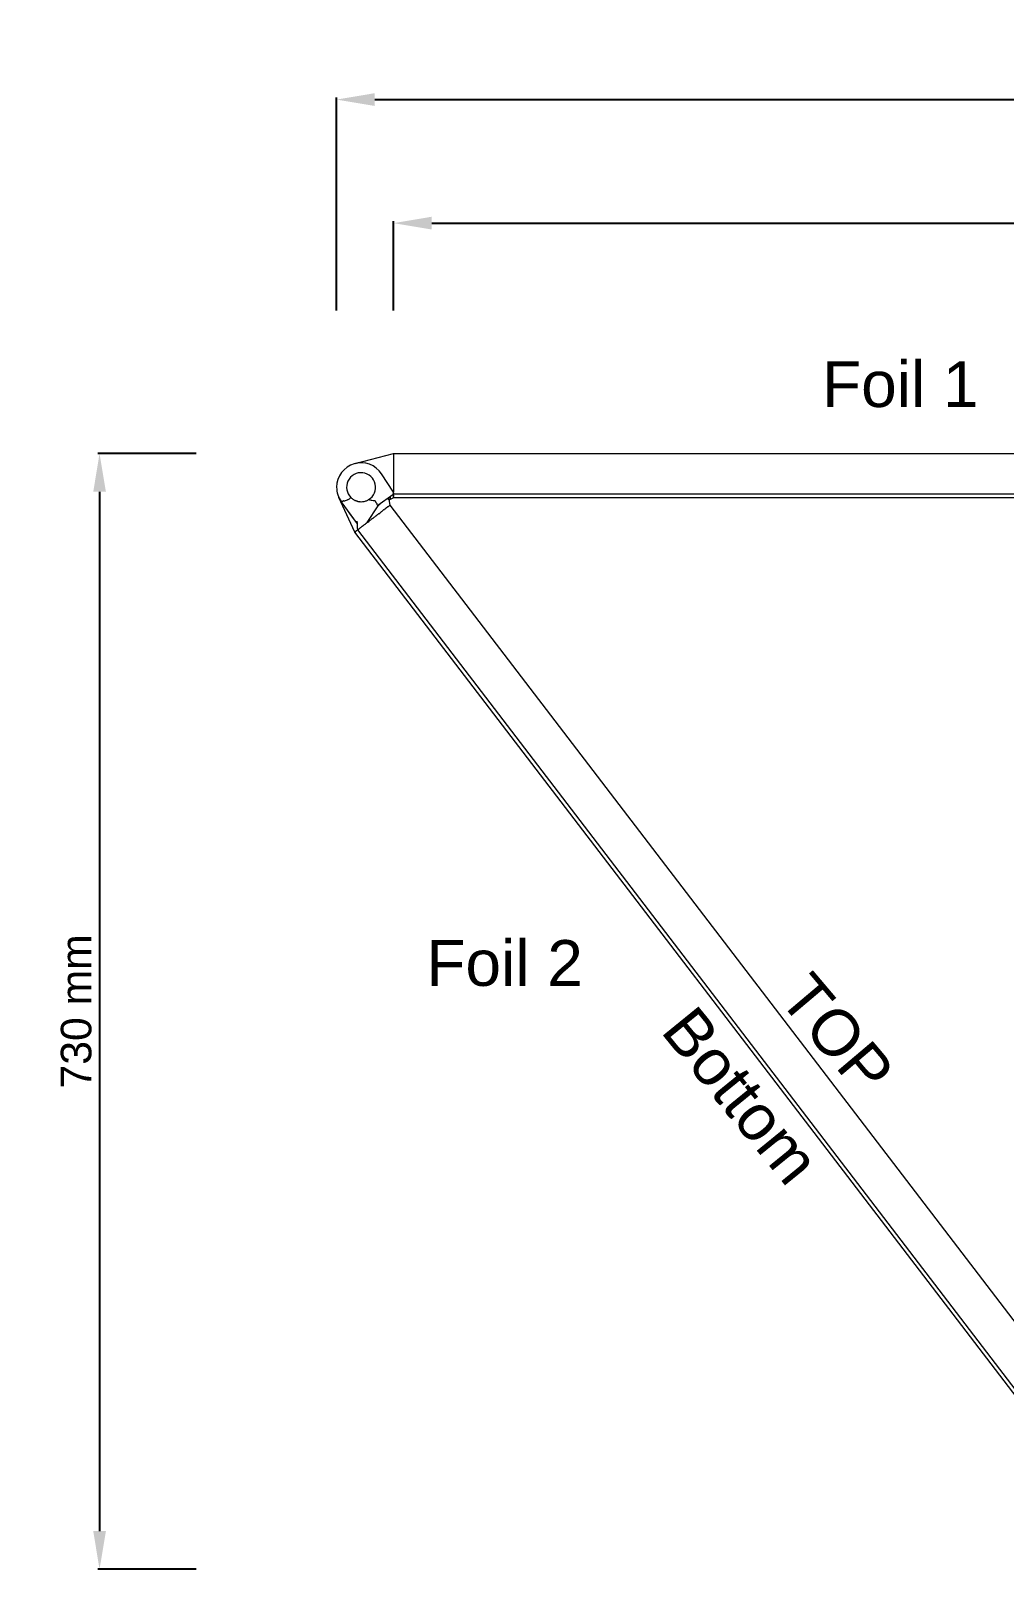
# Model space of a CAD drawing. Header units: millimetres. Extents: x 6152 to 28526, y 1087 to 12861.
# Drawn here: x 19798 to 20435, y 10490 to 11497 of the extents above; entities that cross this region are included whole.
import ezdxf

# ---------------------------------------------------------------- set-up
doc = ezdxf.new("R2010")
doc.units = ezdxf.units.MM
doc.header["$LTSCALE"] = 0.05
doc.layers.add('Cotation', color=8, linetype='Continuous', lineweight=9)
doc.layers.add('OF1', color=7, linetype='Continuous', lineweight=15)
doc.layers.add('Text', color=8, linetype='Continuous')
doc.styles.get("Standard").update_dxf_attribs({"font": 'arial.ttf'})
doc.dimstyles.new('ISO-25', dxfattribs={"dimtxt": 2.5, "dimasz": 2.5, "dimexe": 1.25, "dimexo": 0.625, "dimtad": 1, "dimtxsty": 'Standard', "dimcen": 2.5, "dimadec": 0, "dimazin": 0, "dimtfac": 1, "dimtmove": 0, "dimatfit": 3, "dimfxl": 1, "dimarcsym": 0})

# ---------------------------------------------------------------- blocks, each defined once
blk = doc.blocks.new('*D17')
at = {"layer": 'Cotation', "color": 0, "lineweight": -2, "transparency": 16777216}
for p, q in [((20035.8, 11314), (20035.8, 11372.5)), ((21035.3, 11314), (21035.3, 11372.5)), ((20060.8, 11371.3), (21010.3, 11371.3))]:
    blk.add_line(p, q, dxfattribs=at)
at = {"layer": 'Cotation', "color": 0, "transparency": 16777216}
for points in [[(20060.8, 11375.5), (20060.8, 11367.1), (20035.8, 11371.3)], [(21010.3, 11375.5), (21010.3, 11367.1), (21035.3, 11371.3)]]:
    blk.add_solid(points, dxfattribs=at)
at = {"layer": 'Defpoints', "color": 0, "transparency": 16777216}
for p in [(21035.3, 11371.3), (20035.8, 11313.4), (21035.3, 11313.4)]:
    blk.add_point(p, dxfattribs=at)
at = {"layer": 'Cotation', "color": 0, "transparency": 16777216, "insert": (20535.6, 11386.5), "char_height": 20, "attachment_point": 5}
blk.add_mtext('1000 mm', dxfattribs=at)
blk = doc.blocks.new('*D18')
at = {"layer": 'Cotation', "color": 0, "lineweight": -2, "transparency": 16777216}
for p, q in [((19998.5, 11314), (19998.5, 11453.5)), ((21072.6, 11314), (21072.6, 11453.5)), ((20023.5, 11452.2), (21047.6, 11452.2))]:
    blk.add_line(p, q, dxfattribs=at)
at = {"layer": 'Cotation', "color": 0, "transparency": 16777216}
for points in [[(20023.5, 11456.4), (20023.5, 11448), (19998.5, 11452.2)], [(21047.6, 11456.4), (21047.6, 11448), (21072.6, 11452.2)]]:
    blk.add_solid(points, dxfattribs=at)
at = {"layer": 'Defpoints', "color": 0, "transparency": 16777216}
for p in [(21072.6, 11452.2), (19998.5, 11313.4), (21072.6, 11313.4)]:
    blk.add_point(p, dxfattribs=at)
at = {"layer": 'Cotation', "color": 0, "transparency": 16777216, "insert": (20535.6, 11467.4), "char_height": 20, "attachment_point": 5}
blk.add_mtext('1074 mm', dxfattribs=at)
blk = doc.blocks.new('*D20')
at = {"layer": 'Cotation', "color": 0, "lineweight": -2, "transparency": 16777216}
for p, q in [((19906.6, 11220.4), (19842.1, 11220.4)), ((19843.3, 11195.4), (19843.3, 10514.9)), ((19906.6, 10489.9), (19842.1, 10489.9))]:
    blk.add_line(p, q, dxfattribs=at)
at = {"layer": 'Cotation', "color": 0, "transparency": 16777216}
for points in [[(19839.2, 11195.4), (19847.5, 11195.4), (19843.3, 11220.4)], [(19839.2, 10514.9), (19847.5, 10514.9), (19843.3, 10489.9)]]:
    blk.add_solid(points, dxfattribs=at)
at = {"layer": 'Defpoints', "color": 0, "transparency": 16777216}
for p in [(19907.2, 11220.4), (19843.3, 10489.9), (19907.2, 10489.9)]:
    blk.add_point(p, dxfattribs=at)
at = {"layer": 'Cotation', "color": 0, "transparency": 16777216, "insert": (19828.1, 10855.2), "char_height": 20, "attachment_point": 5, "rotation": 90}
blk.add_mtext('730 mm', dxfattribs=at)

msp = doc.modelspace()

# ---------------------------------------------------------------- linework, layer by layer
at = {"layer": 'OF1'}
for p, q in [((20010.7, 11214), (20035.8, 11220.4)), ((20035.8, 11220.4), (20035.8, 11220.4)), ((20035.8, 11220.4), (20035.8, 11220.4)), ((20035.8, 11220.4), (20035.8, 11220.3)), ((20035.8, 11220.4), (20035.8, 11220.4)), ((20035.8, 11220.4), (21035.3, 11220.4)), ((20035.8, 11220.3), (20035.8, 11220.3)), ((20035.8, 11220.3), (20035.8, 11220.3)), ((20035.8, 11220.3), (20035.8, 11220.2)), ((20035.8, 11220.3), (20035.8, 11220.3)), ((20035.8, 11220.2), (20035.8, 11220.2)), ((20035.8, 11220.2), (20035.8, 11220.2)), ((20035.8, 11220.2), (20035.8, 11220.1)), ((20035.8, 11220.2), (20035.8, 11220.2)), ((20035.8, 11220.2), (20035.8, 11220.2)), ((20035.8, 11220.2), (20035.8, 11220.2)), ((20035.8, 11220.1), (20035.8, 11220)), ((20035.8, 11220.1), (20035.8, 11220.1)), ((20035.8, 11220), (20035.8, 11219.9)), ((20035.8, 11220), (20035.8, 11220)), ((20035.8, 11220), (20035.8, 11220)), ((20035.8, 11220), (20035.8, 11220)), ((20035.8, 11220), (20035.8, 11220)), ((20035.8, 11219.9), (20035.8, 11219.8)), ((20035.8, 11219.8), (20035.8, 11219.8)), ((20035.8, 11219.8), (20035.8, 11219.8)), ((20035.8, 11219.8), (20035.8, 11219.7)), ((20035.8, 11219.7), (20035.8, 11219.7)), ((20035.8, 11219.7), (20035.8, 11219.5)), ((20035.8, 11219.7), (20035.8, 11219.7)), ((20035.8, 11219.5), (20035.8, 11219.5)), ((20035.8, 11219.5), (20035.8, 11219.5)), ((20035.8, 11219.5), (20035.8, 11219.5)), ((20035.8, 11219.5), (20035.8, 11219.4)), ((20035.8, 11219.4), (20035.8, 11219.2)), ((20035.8, 11219.2), (20035.8, 11219.1)), ((20035.8, 11219.2), (20035.8, 11219.2)), ((20035.8, 11219.1), (20035.8, 11219)), ((20035.8, 11219), (20035.8, 11219)), ((20035.8, 11219), (20035.8, 11218.8)), ((20035.8, 11218.8), (20035.8, 11218.8)), ((20035.8, 11218.8), (20035.8, 11218.7)), ((20035.8, 11218.8), (20035.8, 11218.8)), ((20035.8, 11218.7), (20035.8, 11218.7)), ((20035.8, 11218.7), (20035.8, 11218.7)), ((20035.8, 11218.7), (20035.8, 11218.6)), ((20035.8, 11218.6), (20035.8, 11218.6)), ((20035.8, 11218.6), (20035.8, 11218.5)), ((20035.8, 11218.5), (20035.8, 11218.5)), ((20035.8, 11218.5), (20035.8, 11218.4)), ((20035.8, 11218.5), (20035.8, 11218.5)), ((20035.8, 11218.4), (20035.8, 11218.4)), ((20035.8, 11218.4), (20035.8, 11218.4)), ((20035.8, 11218.4), (20035.8, 11218.1)), ((20035.8, 11218.1), (20035.8, 11218.1)), ((20035.8, 11218.1), (20035.8, 11217.9)), ((20035.8, 11217.9), (20035.8, 11217.9)), ((20035.8, 11217.9), (20035.8, 11217.8)), ((20035.8, 11217.8), (20035.8, 11217.8)), ((20035.8, 11217.8), (20035.8, 11217.7)), ((20035.8, 11217.7), (20035.8, 11217.5)), ((20035.8, 11217.7), (20035.8, 11217.7)), ((20035.8, 11217.5), (20035.8, 11217.4)), ((20035.8, 11217.5), (20035.8, 11217.5)), ((20035.8, 11217.4), (20035.8, 11217.3)), ((20035.8, 11217.4), (20035.8, 11217.4)), ((20035.8, 11217.3), (20035.8, 11217.2)), ((20035.8, 11217.2), (20035.8, 11217.1)), ((20035.8, 11217.2), (20035.8, 11217.2)), ((20035.8, 11217.1), (20035.8, 11216.9)), ((20035.8, 11217.1), (20035.8, 11217.1)), ((20035.8, 11216.9), (20035.8, 11216.8)), ((20035.8, 11216.8), (20035.8, 11216.7)), ((20035.8, 11216.7), (20035.8, 11216.6)), ((20035.8, 11216.6), (20035.8, 11216.6)), ((20035.8, 11216.6), (20035.8, 11216.5)), ((20035.8, 11216.5), (20035.8, 11216.4)), ((20035.8, 11216.4), (20035.8, 11216.3)), ((20035.8, 11216.3), (20035.8, 11216.3)), ((20035.8, 11216.3), (20035.8, 11216.2)), ((20035.8, 11216.2), (20035.8, 11216.2)), ((20035.8, 11216.2), (20035.8, 11216.2)), ((20035.8, 11216.2), (20035.8, 11216)), ((20035.8, 11216), (20035.8, 11216)), ((20035.8, 11216), (20035.8, 11215.9)), ((20035.8, 11215.9), (20035.8, 11215.8)), ((20035.8, 11215.8), (20035.8, 11215.7)), ((20035.8, 11215.7), (20035.8, 11215.7)), ((20035.8, 11215.7), (20035.8, 11215.6)), ((20035.8, 11215.6), (20035.8, 11215.5)), ((20035.8, 11215.5), (20035.8, 11215.2)), ((20035.8, 11215.2), (20035.8, 11215.1)), ((20035.8, 11215.1), (20035.8, 11215)), ((20035.8, 11215), (20035.8, 11215)), ((20035.8, 11215), (20035.8, 11214.9)), ((20035.8, 11214.9), (20035.8, 11214.8)), ((20035.8, 11214.8), (20035.8, 11214.8)), ((20035.8, 11214.8), (20035.8, 11214.7)), ((20035.8, 11214.7), (20035.8, 11214.6)), ((20035.8, 11214.6), (20035.8, 11214.4)), ((20035.8, 11214.6), (20035.8, 11214.6)), ((20035.8, 11214.4), (20035.8, 11214.3)), ((20035.8, 11214.3), (20035.8, 11214.1)), ((20035.8, 11214.1), (20035.8, 11214)), ((20035.8, 11214), (20035.8, 11213.8)), ((20035.8, 11213.8), (20035.8, 11213.7)), ((20035.8, 11213.7), (20035.8, 11213.4)), ((20035.8, 11213.4), (20035.8, 11213.3)), ((20035.8, 11213.3), (20035.8, 11213.1)), ((20035.8, 11213.1), (20035.8, 11213)), ((20035.8, 11213), (20035.8, 11212.9)), ((20035.8, 11212.9), (20035.8, 11212.8)), ((20035.8, 11212.8), (20035.8, 11212.7)), ((20035.8, 11212.7), (20035.8, 11212.5)), ((20035.8, 11212.5), (20035.8, 11212.3)), ((20035.8, 11212.3), (20035.8, 11212.2)), ((20035.8, 11212.2), (20035.8, 11212.1)), ((20035.8, 11212.1), (20035.8, 11211.9)), ((20035.8, 11211.9), (20035.8, 11211.8)), ((20035.8, 11211.8), (20035.8, 11211.6)), ((20035.8, 11211.6), (20035.8, 11211.3)), ((20035.8, 11211.6), (20035.8, 11211.6)), ((20035.8, 11211.3), (20035.8, 11211.3)), ((20035.8, 11195.1), (20027.9, 11207.2)), ((20035.8, 11211.3), (20035.8, 11210.9)), ((20035.8, 11210.9), (20035.8, 11210.3)), ((20035.8, 11210.9), (20035.8, 11210.9)), ((20035.8, 11210.3), (20035.8, 11210.2)), ((20035.8, 11210.3), (20035.8, 11210.3)), ((20035.8, 11210.2), (20035.8, 11210)), ((20035.8, 11210), (20035.8, 11209.9)), ((20035.8, 11209.9), (20035.8, 11209.6)), ((20035.8, 11209.6), (20035.8, 11209.3)), ((20035.8, 11209.6), (20035.8, 11209.6)), ((20035.8, 11209.3), (20035.8, 11209.2)), ((20035.8, 11209.2), (20035.8, 11209)), ((20035.8, 11209), (20035.8, 11208.9)), ((20035.8, 11208.9), (20035.8, 11208.6)), ((20035.8, 11208.6), (20035.8, 11208.5)), ((20035.8, 11208.5), (20035.8, 11208.4)), ((20035.8, 11208.4), (20035.8, 11208.2)), ((20035.8, 11208.2), (20035.8, 11207.9)), ((20035.8, 11207.9), (20035.8, 11207.8)), ((20035.8, 11207.8), (20035.8, 11207.6)), ((20035.8, 11207.6), (20035.8, 11207.6)), ((20035.8, 11207.6), (20035.8, 11207.2)), ((20035.8, 11207.2), (20035.8, 11207.2)), ((20035.8, 11207.2), (20035.8, 11206.9)), ((20035.8, 11206.9), (20035.8, 11206.9)), ((20035.8, 11206.9), (20035.8, 11206.9)), ((20035.8, 11206.9), (20035.8, 11206.6)), ((20035.8, 11206.6), (20035.8, 11206.6)), ((20035.8, 11206.6), (20035.8, 11206.6)), ((20035.8, 11206.6), (20035.8, 11206.5)), ((20035.8, 11206.5), (20035.8, 11206.3)), ((20035.8, 11206.3), (20035.8, 11206.2)), ((20035.8, 11206.2), (20035.8, 11206.1)), ((20035.8, 11206.1), (20035.8, 11205.6)), ((20035.8, 11205.6), (20035.8, 11205.6)), ((20035.8, 11205.6), (20035.8, 11205.4)), ((20035.8, 11205.4), (20035.8, 11205.3)), ((20035.8, 11205.3), (20035.8, 11204.8)), ((20035.8, 11205.3), (20035.8, 11205.3)), ((20035.8, 11204.8), (20035.8, 11204.7)), ((20035.8, 11204.7), (20035.8, 11204.6)), ((20035.8, 11204.6), (20035.8, 11204.5)), ((20035.8, 11204.5), (20035.8, 11204.3)), ((20035.8, 11204.3), (20035.8, 11204)), ((20035.8, 11204), (20035.8, 11203.9)), ((20035.8, 11203.9), (20035.8, 11203.6)), ((20035.8, 11203.6), (20035.8, 11203.2)), ((20035.8, 11203.6), (20035.8, 11203.6)), ((20035.8, 11203.2), (20035.8, 11202.9)), ((20035.8, 11203.2), (20035.8, 11203.2)), ((20035.8, 11202.9), (20035.8, 11202.4)), ((20035.8, 11202.9), (20035.8, 11202.9)), ((20035.8, 11202.4), (20035.8, 11202.2)), ((20035.8, 11202.2), (20035.8, 11202.1)), ((20035.8, 11202.1), (20035.8, 11201.8)), ((20035.8, 11201.8), (20035.8, 11201.7)), ((20035.8, 11201.7), (20035.8, 11201.5)), ((20035.8, 11201.5), (20035.8, 11201.4)), ((20035.8, 11201.4), (20035.8, 11201.1)), ((20010.4, 11169), (20000, 11191.7)), ((20035.2, 11193.5), (20025.4, 11186.5)), ((20032.3, 11191.5), (20032.5, 11190.2)), ((20035.8, 11191.5), (20032.7, 11189.9)), ((20035.5, 11193.8), (20035.4, 11193.7)), ((20035.6, 11193.8), (20035.5, 11193.8)), ((20035.8, 11193.9), (20035.6, 11193.8)), ((20035.8, 11201.1), (20035.8, 11201)), ((20035.8, 11201), (20035.8, 11200.7)), ((20035.8, 11200.7), (20035.8, 11200.4)), ((20035.8, 11200.7), (20035.8, 11200.7)), ((20035.8, 11200.4), (20035.8, 11200.2)), ((20035.8, 11200.2), (20035.8, 11200.1)), ((20035.8, 11200.1), (20035.8, 11200)), ((20035.8, 11200), (20035.8, 11199.8)), ((20035.8, 11199.8), (20035.8, 11199.6)), ((20035.8, 11199.6), (20035.8, 11199.4)), ((20035.8, 11199.4), (20035.8, 11199.3)), ((20035.8, 11199.3), (20035.8, 11199)), ((20035.8, 11199), (20035.8, 11198.6)), ((20035.8, 11198.6), (20035.8, 11198.3)), ((20035.8, 11198.3), (20035.8, 11197.5)), ((20035.8, 11197.5), (20035.8, 11197.3)), ((20035.8, 11197.3), (20035.8, 11197.2)), ((20035.8, 11197.2), (20035.8, 11197.1)), ((20035.8, 11197.1), (20035.8, 11197)), ((20035.8, 11197), (20035.8, 11196.9)), ((20035.8, 11196.9), (20035.8, 11196.5)), ((20035.8, 11196.5), (20035.8, 11195.1)), ((20035.8, 11195), (20035.8, 11195.1)), ((20035.8, 11194.9), (20035.8, 11195)), ((20035.8, 11195), (20035.8, 11195)), ((20035.8, 11195), (20035.8, 11195)), ((20035.8, 11195), (20035.8, 11195)), ((20035.8, 11194.8), (20035.8, 11194.9)), ((20035.8, 11194.9), (20035.8, 11194.9)), ((20035.8, 11194.9), (20035.8, 11194.9)), ((20035.8, 11194.9), (20035.8, 11194.9)), ((20035.8, 11194.9), (20035.8, 11194.9)), ((20035.8, 11194.7), (20035.8, 11194.8)), ((20035.8, 11194.8), (20035.8, 11194.8)), ((20035.8, 11194.8), (20035.8, 11194.8)), ((20035.8, 11194.8), (20035.8, 11194.8)), ((20035.8, 11194.6), (20035.8, 11194.7)), ((20035.8, 11194.7), (20035.8, 11194.7)), ((20035.8, 11194.7), (20035.8, 11194.7)), ((20035.8, 11194.6), (20035.8, 11194.6)), ((20035.8, 11194.6), (20035.8, 11194.6)), ((20035.8, 11194.6), (20035.8, 11194.6)), ((20035.8, 11194.6), (20035.8, 11194.6)), ((20035.8, 11194.6), (20035.8, 11194.6)), ((20035.8, 11194.6), (20035.8, 11194.5)), ((20035.8, 11194.4), (20035.8, 11194.5)), ((20035.8, 11194.5), (20035.8, 11194.5)), ((20035.8, 11194.5), (20035.8, 11194.5)), ((20035.8, 11194.5), (20035.8, 11194.5)), ((20035.8, 11194.5), (20035.8, 11194.5)), ((20035.8, 11194.5), (20035.8, 11194.5)), ((20035.8, 11194.4), (20035.8, 11194.4)), ((20035.8, 11194.4), (20035.8, 11194.4)), ((20035.8, 11194.4), (20035.8, 11194.4)), ((20035.8, 11194.4), (20035.8, 11194.4)), ((20035.8, 11194.4), (20035.8, 11194.4)), ((20035.8, 11194.4), (20035.8, 11194.4)), ((20035.8, 11194.4), (20035.8, 11194.4)), ((20035.8, 11194.4), (20035.8, 11194.3)), ((20035.8, 11194.3), (20035.8, 11194.3)), ((20035.8, 11194.3), (20035.8, 11194.3)), ((20035.8, 11194.3), (20035.8, 11194.3)), ((20035.8, 11194.3), (20035.8, 11194.2)), ((20035.8, 11194.1), (20035.8, 11194.2)), ((20035.8, 11194.2), (20035.8, 11194.2)), ((20035.8, 11194.2), (20035.8, 11194.2)), ((20035.8, 11194.1), (20035.8, 11194)), ((20035.8, 11194), (20035.8, 11194)), ((20035.8, 11194), (20035.8, 11194)), ((20035.8, 11194), (20035.8, 11194)), ((20035.8, 11194), (20035.8, 11194)), ((20035.8, 11194), (20035.8, 11194)), ((20035.8, 11194), (20035.8, 11194)), ((20035.8, 11194), (20035.8, 11193.9)), ((20035.8, 11193.9), (20035.8, 11193.9)), ((20035.8, 11193.9), (20035.8, 11193.9)), ((20035.8, 11193.9), (20035.8, 11193.9)), ((20035.8, 11193.9), (20035.8, 11193.9)), ((20035.8, 11193.9), (20035.8, 11193.9)), ((20035.8, 11193.9), (20035.8, 11193.8)), ((21035.3, 11193.9), (20035.8, 11193.9)), ((20035.8, 11193.7), (20035.8, 11193.8)), ((20035.8, 11193.7), (20035.8, 11193.6)), ((20035.8, 11193.3), (20035.8, 11193.6)), ((20035.8, 11193.1), (20035.8, 11193.3)), ((20035.8, 11193.1), (20035.8, 11192.8)), ((20035.8, 11192.8), (20035.8, 11192.8)), ((20035.8, 11192.8), (20035.8, 11192.7)), ((20035.8, 11192.6), (20035.8, 11192.7)), ((20035.8, 11192.5), (20035.8, 11192.6)), ((20035.8, 11192.6), (20035.8, 11192.6)), ((20035.8, 11192.5), (20035.8, 11192.4)), ((20035.8, 11192.4), (20035.8, 11192.4)), ((20035.8, 11192.4), (20035.8, 11192.3)), ((20035.8, 11192.2), (20035.8, 11192.3)), ((20035.8, 11192.3), (20035.8, 11192.3)), ((20035.8, 11192.3), (20035.8, 11192.3)), ((20035.8, 11192.2), (20035.8, 11192.2)), ((20035.8, 11192.2), (20035.8, 11192)), ((20035.8, 11191.9), (20035.8, 11192)), ((20035.8, 11192), (20035.8, 11192)), ((20035.8, 11192), (20035.8, 11192)), ((20035.8, 11191.9), (20035.8, 11191.9)), ((20035.8, 11191.9), (20035.8, 11191.9)), ((20035.8, 11191.9), (20035.8, 11191.8)), ((20035.8, 11191.8), (20035.8, 11191.8)), ((20035.8, 11191.8), (20035.8, 11191.8)), ((20035.8, 11191.8), (20035.8, 11191.8)), ((20035.8, 11191.8), (20035.8, 11191.7)), ((20035.8, 11191.6), (20035.8, 11191.7)), ((20035.8, 11191.7), (20035.8, 11191.7)), ((20035.8, 11191.7), (20035.8, 11191.7)), ((20035.8, 11191.7), (20035.8, 11191.7)), ((20035.8, 11191.7), (20035.8, 11191.7)), ((20035.8, 11191.7), (20035.8, 11191.7)), ((20035.8, 11191.6), (20035.8, 11191.6)), ((20035.8, 11191.6), (20035.8, 11191.6)), ((20035.8, 11191.6), (20035.8, 11191.6)), ((20035.8, 11191.6), (20035.8, 11191.6)), ((20035.8, 11191.6), (20035.8, 11191.6)), ((20035.8, 11191.6), (20035.8, 11191.6)), ((20035.8, 11191.6), (20035.8, 11191.5)), ((20035.8, 11191.5), (20035.8, 11191.5)), ((20035.8, 11191.5), (20035.8, 11191.5)), ((20035.8, 11191.5), (20035.8, 11191.5)), ((20035.8, 11191.5), (20035.8, 11191.5)), ((20035.8, 11191.5), (20035.8, 11191.5)), ((20035.8, 11191.5), (20035.8, 11191.5)), ((20035.8, 11191.5), (20035.8, 11191.5)), ((20035.8, 11191.5), (20035.8, 11191.5)), ((20035.8, 11191.5), (20035.8, 11191.5)), ((21035.3, 11191.5), (20035.8, 11191.5)), ((20012.1, 11174.5), (20001.5, 11189)), ((20003.1, 11186.9), (20001.6, 11188.9)), ((20011.7, 11175.1), (20007, 11181.5)), ((20010.5, 11189.8), (20010.7, 11189.7)), ((20010.7, 11189.7), (20010.9, 11189.6)), ((20010.9, 11189.6), (20011, 11189.6)), ((20011, 11189.6), (20011, 11189.6)), ((20011, 11189.6), (20011.1, 11189.6)), ((20011.1, 11189.6), (20011.2, 11189.5)), ((20011.2, 11189.5), (20011.3, 11189.5)), ((20011.3, 11189.5), (20011.4, 11189.4)), ((20011.4, 11189.4), (20011.7, 11189.4)), ((20011.7, 11189.4), (20012, 11189.3)), ((20012.8, 11189.1), (20013, 11189.1)), ((20013.9, 11189), (20014.5, 11188.9)), ((20014.6, 11188.9), (20015.4, 11189)), ((20018.5, 11175.3), (20025.6, 11186.2)), ((20024.1, 11188.7), (20023.7, 11189.5)), ((20025.1, 11186.9), (20024.9, 11187.3)), ((20025.3, 11186.6), (20025.1, 11186.9)), ((20025.5, 11186.4), (20025.3, 11186.6)), ((20025.5, 11186.4), (20026.4, 11187)), ((20025.6, 11186.2), (20026.2, 11186.8)), ((20025.6, 11186.2), (20025.6, 11186.2)), ((20026.1, 11181), (20026.7, 11181.5)), ((20026.2, 11186.8), (20026.4, 11187)), ((20026.8, 11181.6), (20026.7, 11181.5)), ((20026.8, 11181.6), (20026.9, 11181.7)), ((20027.1, 11181.8), (20026.9, 11181.7)), ((20027.1, 11181.8), (20027.2, 11181.9)), ((20027.3, 11182), (20027.2, 11181.9)), ((20027.3, 11182), (20027.5, 11182.1)), ((20027.6, 11182.2), (20027.5, 11182.1)), ((20027.6, 11182.2), (20027.8, 11182.4)), ((20027.9, 11182.4), (20027.8, 11182.4)), ((20027.8, 11182.4), (20027.8, 11182.4)), ((20027.9, 11182.4), (20028.1, 11182.6)), ((20028.1, 11182.6), (20028.3, 11182.8)), ((20028.1, 11182.6), (20028.1, 11182.6)), ((20028.5, 11182.9), (20028.3, 11182.8)), ((20028.5, 11182.9), (20028.6, 11182.9)), ((20028.8, 11183.1), (20028.6, 11182.9)), ((20028.9, 11183.2), (20028.8, 11183.1)), ((20028.8, 11183.1), (20028.8, 11183.1)), ((20028.9, 11183.2), (20029, 11183.3)), ((20028.9, 11183.2), (20028.9, 11183.2)), ((20029.1, 11183.4), (20029, 11183.3)), ((20029.2, 11183.4), (20029.1, 11183.4)), ((20029.1, 11183.4), (20029.1, 11183.4)), ((20029.3, 11183.5), (20029.2, 11183.5)), ((20029.2, 11183.4), (20029.2, 11183.5)), ((20029.3, 11183.5), (20029.4, 11183.6)), ((20029.4, 11183.6), (20029.4, 11183.6)), ((20029.4, 11183.6), (20029.5, 11183.6)), ((20029.5, 11183.7), (20029.5, 11183.6)), ((20029.5, 11183.7), (20029.6, 11183.7)), ((20029.6, 11183.8), (20029.6, 11183.7)), ((20029.6, 11183.8), (20029.7, 11183.8)), ((20029.7, 11183.8), (20029.8, 11183.9)), ((20029.7, 11183.8), (20029.7, 11183.8)), ((20029.8, 11183.9), (20029.9, 11184)), ((20029.8, 11183.9), (20029.8, 11183.9)), ((20029.8, 11183.9), (20029.8, 11183.9)), ((20030, 11184), (20029.9, 11184)), ((20030, 11184.1), (20030, 11184)), ((20030, 11184.1), (20030.1, 11184.1)), ((20030, 11184), (20030, 11184)), ((20030.1, 11184.2), (20030.1, 11184.1)), ((20030.1, 11184.2), (20030.2, 11184.2)), ((20030.4, 11184.3), (20030.2, 11184.2)), ((20030.4, 11184.3), (20030.6, 11184.5)), ((20030.6, 11184.5), (20030.7, 11184.6)), ((20030.6, 11184.5), (20030.6, 11184.5)), ((20030.7, 11184.6), (20030.7, 11184.6)), ((20030.7, 11184.6), (20030.8, 11184.6)), ((20030.8, 11184.7), (20031, 11184.8)), ((20030.8, 11184.7), (20030.8, 11184.6)), ((20031.1, 11184.9), (20031, 11184.8)), ((20031.1, 11184.9), (20031.2, 11185)), ((20031.1, 11184.9), (20031.1, 11184.9)), ((20031.1, 11184.9), (20031.1, 11184.9)), ((20031.3, 11185), (20031.2, 11185)), ((20031.2, 11185), (20031.2, 11185)), ((20031.2, 11185), (20031.2, 11185)), ((20031.3, 11185.1), (20031.3, 11185)), ((20031.3, 11185.1), (20031.4, 11185.1)), ((20031.3, 11185), (20031.3, 11185)), ((20031.5, 11185.2), (20031.4, 11185.1)), ((20031.4, 11185.1), (20031.4, 11185.1)), ((20031.4, 11185.1), (20031.4, 11185.1)), ((20031.5, 11191), (20031.7, 11190.9)), ((20031.5, 11185.2), (20031.6, 11185.3)), ((20031.5, 11185.2), (20031.5, 11185.2)), ((20031.5, 11185.2), (20031.5, 11185.2)), ((20031.6, 11185.3), (20031.7, 11185.4)), ((20031.6, 11185.3), (20031.6, 11185.3)), ((20031.8, 11185.4), (20031.7, 11185.4)), ((20031.8, 11185.5), (20031.8, 11185.4)), ((20031.8, 11185.5), (20031.9, 11185.5)), ((20031.8, 11185.4), (20031.8, 11185.4)), ((20032, 11185.5), (20031.9, 11185.5)), ((20032, 11185.6), (20032.1, 11185.7)), ((20032, 11185.6), (20032, 11185.6)), ((20032, 11185.5), (20032, 11185.6)), ((20032.1, 11185.7), (20032.2, 11185.8)), ((20032.1, 11185.7), (20032.1, 11185.7)), ((20032.3, 11185.8), (20032.2, 11185.8)), ((20032.3, 11185.8), (20032.4, 11185.8)), ((20032.5, 11186), (20032.4, 11185.9)), ((20032.4, 11185.9), (20032.4, 11185.9)), ((20032.4, 11185.9), (20032.4, 11185.8)), ((20032.4, 11185.9), (20032.4, 11185.9)), ((20032.5, 11190.3), (20032.5, 11190.2)), ((20032.5, 11186), (20032.6, 11186)), ((20032.6, 11190.3), (20033.4, 11186.6)), ((20032.6, 11186.1), (20032.8, 11186.2)), ((20032.6, 11186.1), (20032.6, 11186)), ((20032.6, 11186), (20032.6, 11186)), ((20032.6, 11186), (20032.6, 11186)), ((20032.8, 11186.2), (20032.8, 11186.2)), ((20032.8, 11186.2), (20032.8, 11186.2)), ((20032.8, 11186.2), (20032.8, 11186.2)), ((20032.8, 11186.2), (20032.9, 11186.2)), ((20032.9, 11186.3), (20033.1, 11186.4)), ((20032.9, 11186.3), (20032.9, 11186.3)), ((20032.9, 11186.2), (20032.9, 11186.3)), ((20032.9, 11186.2), (20032.9, 11186.2)), ((20033.2, 11186.5), (20033.1, 11186.5)), ((20033.1, 11186.4), (20033.1, 11186.5)), ((20033.1, 11186.4), (20033.1, 11186.4)), ((20033.1, 11186.4), (20033.1, 11186.4)), ((20033.1, 11186.4), (20033.1, 11186.4)), ((20033.2, 11186.5), (20033.2, 11186.5)), ((20033.2, 11186.5), (20033.2, 11186.5)), ((20033.2, 11186.5), (20033.2, 11186.5)), ((20033.2, 11186.5), (20033.2, 11186.5)), ((20033.2, 11186.5), (20033.2, 11186.5)), ((20033.2, 11186.5), (20033.2, 11186.5)), ((20033.2, 11186.5), (20033.3, 11186.5)), ((20033.4, 11186.6), (20033.3, 11186.6)), ((20033.3, 11186.6), (20033.3, 11186.6)), ((20033.3, 11186.6), (20033.3, 11186.6)), ((20033.3, 11186.6), (20033.3, 11186.6)), ((20033.3, 11186.6), (20033.3, 11186.6)), ((20033.3, 11186.5), (20033.3, 11186.6)), ((20033.3, 11186.6), (20033.3, 11186.6)), ((20033.3, 11186.6), (20033.3, 11186.6)), ((20033.3, 11186.6), (20033.3, 11186.6)), ((20033.3, 11186.5), (20033.3, 11186.5)), ((20033.3, 11186.5), (20033.3, 11186.5)), ((20033.4, 11186.6), (20033.4, 11186.6)), ((20033.4, 11186.6), (20033.4, 11186.6)), ((20033.4, 11186.6), (20532.2, 10534.1)), ((20012.9, 11171), (20013, 11171)), ((20013, 11171), (20013.1, 11171.1)), ((20013.1, 11171.1), (20013.2, 11171.2)), ((20013.1, 11171.1), (20013.1, 11171.1)), ((20013.2, 11171.2), (20013.2, 11171.2)), ((20013.2, 11171.2), (20013.3, 11171.2)), ((20013.2, 11171.2), (20013.2, 11171.2)), ((20013.2, 11171.2), (20013.2, 11171.2)), ((20013.3, 11171.2), (20013.3, 11171.3)), ((20013.3, 11171.3), (20013.4, 11171.3)), ((20013.4, 11171.4), (20013.7, 11171.6)), ((20013.4, 11171.3), (20013.4, 11171.4)), ((20013.4, 11171.3), (20013.4, 11171.3)), ((20013.7, 11171.6), (20013.9, 11171.7)), ((20013.7, 11171.6), (20013.7, 11171.6)), ((20013.9, 11171.7), (20014, 11171.8)), ((20014, 11171.8), (20014.2, 11172)), ((20014.2, 11172), (20014.3, 11172)), ((20014.3, 11172), (20014.6, 11172.3)), ((20014.6, 11172.3), (20014.8, 11172.4)), ((20014.8, 11172.4), (20015.3, 11172.8)), ((20015.3, 11172.8), (20015.5, 11172.9)), ((20015.5, 11172.9), (20015.9, 11173.3)), ((20015.9, 11173.3), (20016.1, 11173.4)), ((20016.1, 11173.4), (20016.3, 11173.5)), ((20016.3, 11173.5), (20016.4, 11173.6)), ((20016.4, 11173.7), (20016.6, 11173.8)), ((20016.4, 11173.6), (20016.4, 11173.7)), ((20016.6, 11173.8), (20016.8, 11174)), ((20016.6, 11173.8), (20016.6, 11173.8)), ((20016.8, 11174), (20017.3, 11174.3)), ((20017.3, 11174.3), (20017.4, 11174.4)), ((20017.4, 11174.4), (20017.7, 11174.6)), ((20017.4, 11174.4), (20017.4, 11174.4)), ((20017.7, 11174.6), (20018, 11174.8)), ((20018, 11174.9), (20018.1, 11175)), ((20018, 11174.8), (20018, 11174.9)), ((20018.1, 11175), (20018.2, 11175)), ((20018.2, 11175), (20018.5, 11175.3)), ((20018.6, 11175.3), (20018.5, 11175.3)), ((20018.5, 11175.3), (20018.5, 11175.3)), ((20018.8, 11175.5), (20018.6, 11175.3)), ((20018.6, 11175.3), (20018.6, 11175.3)), ((20018.8, 11175.5), (20018.9, 11175.6)), ((20019, 11175.6), (20018.9, 11175.6)), ((20019, 11175.6), (20019.7, 11176.2)), ((20019.8, 11176.2), (20019.7, 11176.2)), ((20019.8, 11176.2), (20020.1, 11176.5)), ((20020.2, 11176.5), (20020.1, 11176.5)), ((20020.1, 11176.5), (20020.1, 11176.5)), ((20020.2, 11176.5), (20020.3, 11176.6)), ((20020.5, 11176.8), (20020.3, 11176.6)), ((20020.5, 11176.8), (20020.9, 11177.1)), ((20020.9, 11177.1), (20021, 11177.2)), ((20020.9, 11177.1), (20020.9, 11177.1)), ((20020.9, 11177.1), (20020.9, 11177.1)), ((20021.1, 11177.3), (20021, 11177.2)), ((20021.1, 11177.3), (20021.2, 11177.3)), ((20021.3, 11177.4), (20021.2, 11177.3)), ((20021.3, 11177.4), (20021.4, 11177.5)), ((20021.5, 11177.6), (20021.4, 11177.5)), ((20021.5, 11177.6), (20021.6, 11177.6)), ((20021.7, 11177.7), (20021.6, 11177.6)), ((20021.6, 11177.6), (20021.6, 11177.6)), ((20021.7, 11177.7), (20021.8, 11177.8)), ((20021.9, 11177.9), (20021.8, 11177.8)), ((20021.9, 11177.9), (20022, 11177.9)), ((20022, 11177.9), (20022.3, 11178.1)), ((20022, 11177.9), (20022, 11177.9)), ((20022.3, 11178.2), (20022.3, 11178.1)), ((20022.3, 11178.2), (20022.4, 11178.2)), ((20022.5, 11178.3), (20022.4, 11178.2)), ((20022.5, 11178.3), (20022.6, 11178.4)), ((20022.7, 11178.5), (20022.6, 11178.4)), ((20022.7, 11178.5), (20022.8, 11178.5)), ((20022.9, 11178.6), (20022.8, 11178.5)), ((20022.9, 11178.6), (20023, 11178.7)), ((20023.1, 11178.8), (20023, 11178.7)), ((20023, 11178.7), (20023, 11178.7)), ((20023.1, 11178.8), (20023.5, 11179.1)), ((20023.9, 11179.4), (20023.5, 11179.1)), ((20023.9, 11179.4), (20024, 11179.4)), ((20024.2, 11179.6), (20024, 11179.4)), ((20024.2, 11179.6), (20024.3, 11179.7)), ((20024.5, 11179.8), (20024.3, 11179.7)), ((20024.3, 11179.7), (20024.3, 11179.7)), ((20024.8, 11180.1), (20024.5, 11179.9)), ((20024.5, 11179.8), (20024.5, 11179.9)), ((20025, 11180.2), (20024.8, 11180.1)), ((20024.8, 11180.1), (20024.8, 11180.1)), ((20025, 11180.2), (20025.1, 11180.3)), ((20025.3, 11180.4), (20025.1, 11180.3)), ((20025.3, 11180.4), (20025.5, 11180.6)), ((20025.6, 11180.7), (20025.5, 11180.6)), ((20025.5, 11180.6), (20025.5, 11180.6)), ((20025.6, 11180.7), (20025.7, 11180.7)), ((20025.8, 11180.8), (20025.7, 11180.7)), ((20025.7, 11180.7), (20025.7, 11180.7)), ((20025.8, 11180.8), (20025.9, 11180.9)), ((20026.1, 11181), (20025.9, 11180.9)), ((20010.4, 11169), (20010.4, 11169.1)), ((20010.4, 11169.1), (20010.4, 11169.1)), ((20010.4, 11169.1), (20010.4, 11169.1)), ((20010.4, 11169.1), (20010.4, 11169.1)), ((20010.4, 11169.1), (20010.4, 11169.1)), ((20010.4, 11169.1), (20010.5, 11169.1)), ((20010.4, 11169), (20010.4, 11169)), ((20010.4, 11169), (20010.4, 11169)), ((20509.3, 10516.5), (20010.4, 11169)), ((20010.5, 11169.1), (20010.5, 11169.2)), ((20010.5, 11169.2), (20010.5, 11169.2)), ((20010.5, 11169.2), (20010.5, 11169.2)), ((20010.5, 11169.2), (20010.6, 11169.2)), ((20010.5, 11169.1), (20010.5, 11169.1)), ((20010.5, 11169.1), (20010.5, 11169.1)), ((20010.5, 11169.1), (20010.5, 11169.1)), ((20010.5, 11169.1), (20010.5, 11169.1)), ((20010.6, 11169.2), (20010.7, 11169.3)), ((20010.6, 11169.2), (20010.6, 11169.2)), ((20010.6, 11169.2), (20010.6, 11169.2)), ((20010.7, 11169.3), (20010.8, 11169.3)), ((20010.7, 11169.3), (20010.7, 11169.3)), ((20010.8, 11169.4), (20010.8, 11169.4)), ((20010.8, 11169.3), (20010.8, 11169.4)), ((20010.8, 11169.4), (20010.9, 11169.4)), ((20010.9, 11169.4), (20011, 11169.5)), ((20011, 11169.5), (20011.1, 11169.6)), ((20011, 11169.5), (20011, 11169.5)), ((20011.1, 11169.6), (20011.2, 11169.7)), ((20011.1, 11169.6), (20011.1, 11169.6)), ((20011.1, 11169.6), (20011.1, 11169.6)), ((20011.2, 11169.7), (20011.3, 11169.8)), ((20011.2, 11169.7), (20011.2, 11169.7)), ((20011.3, 11169.8), (20011.6, 11170)), ((20011.3, 11169.8), (20011.3, 11169.8)), ((20011.6, 11170), (20011.7, 11170.1)), ((20011.7, 11170.1), (20011.8, 11170.1)), ((20011.8, 11170.1), (20012, 11170.3)), ((20012, 11170.3), (20012.2, 11170.4)), ((20012, 11170.3), (20012, 11170.3)), ((20012.2, 11170.5), (20012.3, 11170.5)), ((20012.2, 11170.4), (20012.2, 11170.5)), ((20012.3, 11170.5), (20012.4, 11170.6)), ((20012.3, 11170.5), (20012.3, 11170.5)), ((20511.2, 10518), (20012.3, 11170.5)), ((20012.4, 11170.6), (20012.5, 11170.7)), ((20012.5, 11170.7), (20012.6, 11170.7)), ((20012.6, 11170.8), (20012.6, 11170.8)), ((20012.6, 11170.7), (20012.6, 11170.8)), ((20012.6, 11170.8), (20012.7, 11170.8)), ((20012.6, 11170.7), (20012.6, 11170.7)), ((20012.6, 11170.7), (20012.6, 11170.7)), ((20012.6, 11170.7), (20012.6, 11170.7)), ((20012.7, 11170.8), (20012.8, 11170.9)), ((20012.7, 11170.8), (20012.7, 11170.8)), ((20012.7, 11170.8), (20012.7, 11170.8)), ((20012.8, 11170.9), (20012.9, 11170.9)), ((20012.9, 11170.9), (20012.9, 11171))]:
    msp.add_line(p, q, dxfattribs=at)
for centre, radius, start, end in [((20014.5, 11198.4), 16, 33.0325, 180), ((20014.5, 11198.4), 9.5, 301.1303, 225.9186), ((20014.5, 11198.4), 16, 180, 215.9361), ((19907.7, 11311.2), 156, 309.6434, 309.9483), ((20014.5, 11198.4), 9.5, 225.9178, 231.3838), ((734700.4, 237334.2), 749592.8, 197.5589223, 197.5590199), ((20031.5, 11191.9), 2.34, 335.3624, 348.6458), ((20032, 11191.7), 1.85, 9.4104, 23.7844), ((20032.2, 11191.8), 1.62, 348.8741, 9.0169), ((20048.4, 11174.8), 23, 124.4117, 125.2059), ((19999.5, 11205.1), 16.1, 283.1533, 292.1228), ((19987.5, 11227.5), 41.4, 295.8712, 298.4744), ((20014.5, 11198.4), 9.5, 231.3829, 238.6087), ((20014.5, 11198.4), 9.5, 238.6075, 242.6962), ((20014.5, 11198.4), 9.49, 242.6933, 245.2233), ((20014.5, 11198.4), 9.5, 254.7879, 254.8243), ((20014.5, 11198.4), 9.51, 254.8254, 256.6941), ((20014.5, 11198.4), 9.5, 256.6951, 258.612), ((20014.5, 11198.4), 9.5, 258.6118, 259.8018), ((20014.5, 11198.4), 9.51, 260.7785, 263.3798), ((20014.5, 11198.4), 9.51, 263.383, 266.5359), ((20014.5, 11198.4), 9.5, 270, 270.442), ((20014.5, 11198.4), 9.5, 275.5237, 282.7814), ((20014.5, 11198.4), 9.5, 282.781, 294.8176), ((20014.5, 11198.4), 9.5, 294.8176, 301.1302), ((20024.8, 11215.7), 26, 257.953, 262.8217), ((20025.1, 11209.3), 19.7, 259.6181, 265.3135), ((20023.3, 11189.3), 0.409, 22.5746, 60.2766), ((20064.7, 11210.2), 45.9, 207.8067, 208.6478), ((20053.6, 11204.2), 33.3, 208.684, 209.6259), ((20052.9, 11203.7), 32.5, 209.5089, 209.5417), ((20059, 11207.9), 39.8, 210.488, 211.1249), ((20027.3, 11187.6), 2.23, 213.2401, 218.2539), ((159714.3, -66789.7), 159978.3, 150.828637, 150.828837), ((20031.2, 11189.6), 1.42, 58.1075, 72.1351), ((20031.1, 11189.4), 1.67, 45.7879, 58.2498), ((20031.3, 11189.5), 1.45, 31.4889, 45.9758), ((623722.8, -1043675.3), 1215394.4, 119.7820667, 119.7821247), ((17053.2, 11000.2), 2964, 3.2944, 3.4041)]:
    msp.add_arc(centre, radius, start, end, dxfattribs=at)
msp.add_open_spline([(20035.8, 11220.4), (20035.8, 11220.4), (20035.8, 11220.4), (20035.8, 11220.4), (20035.8, 11220.4)], degree=3, knots=[3.256518, 3.256518, 3.256518, 3.256518, 4.342024, 5.016012, 5.016012, 5.016012, 5.016012], dxfattribs=at)
msp.add_rational_spline([(20003.2, 11189.5), (20002.9, 11189.3), (20002.7, 11189.2), (20002.4, 11189.1), (20001.9, 11189), (20001.6, 11188.9), (20001.5, 11189)], [1, 0.999317823253, 0.999317823253, 1, 1, 1, 1], degree=3, knots=[0, 0, 0, 0, 0.845808, 0.845808, 0.845808, 5.750298, 5.750298, 5.750298, 5.750298], dxfattribs=at)
msp.add_open_spline([(20033.4, 11186.6), (20033.4, 11186.6), (20033.4, 11186.6), (20033.4, 11186.6)], degree=3, dxfattribs=at)

# ---------------------------------------------------------------- texts
at = {"layer": 'Text'}
for s, p in [('Foil 1', (20316.2, 11250.9)), ('Foil 2', (20057.2, 10871.9))]:
    msp.add_text(s, height=30, dxfattribs=at).set_placement(p)
for s, rotation, p in [('TOP', 310.1953, (20286.7, 10863.5)), ('Bottom', 309.1454, (20209.9, 10842.1))]:
    msp.add_text(s, height=30, rotation=rotation, dxfattribs=at).set_placement(p)

# ---------------------------------------------------------------- dimensions: what is measured, and where the dimension line sits
at = {"layer": 'Cotation'}
for base, p1, p2, angle, picture, middle in [((21072.6, 11452.2), (19998.5, 11313.4), (21072.6, 11313.4), 0, '*D18', (20535.6, 11452.2)), ((19843.3466, 10489.9475), (19907.1775, 11220.4123), (19907.1775, 10489.9475), 270, '*D20', (19843.3466, 10855.1799))]:
    dim = msp.add_linear_dim(base=base, p1=p1, p2=p2, angle=angle, dimstyle='ISO-25', override={"dimtxt": 20, "dimasz": 25, "dimgap": 5, "dimdec": 0, "dimpost": ' mm'}, dxfattribs=at)
    dim.commit()
    dim.dimension.update_dxf_attribs({"geometry": picture, "text_midpoint": middle, "dimtype": 161})
dim = msp.add_aligned_dim(p1=(20035.7621, 11313.4064), p2=(21035.3429, 11313.4064), distance=57.8933, dimstyle='ISO-25', override={"dimtxt": 20, "dimasz": 25, "dimgap": 5, "dimdec": 0, "dimpost": ' mm'}, dxfattribs=at)
dim.commit()
dim.dimension.update_dxf_attribs({"geometry": '*D17', "text_midpoint": (20535.5525, 11386.5112)})

doc.saveas('drawing.dxf')
